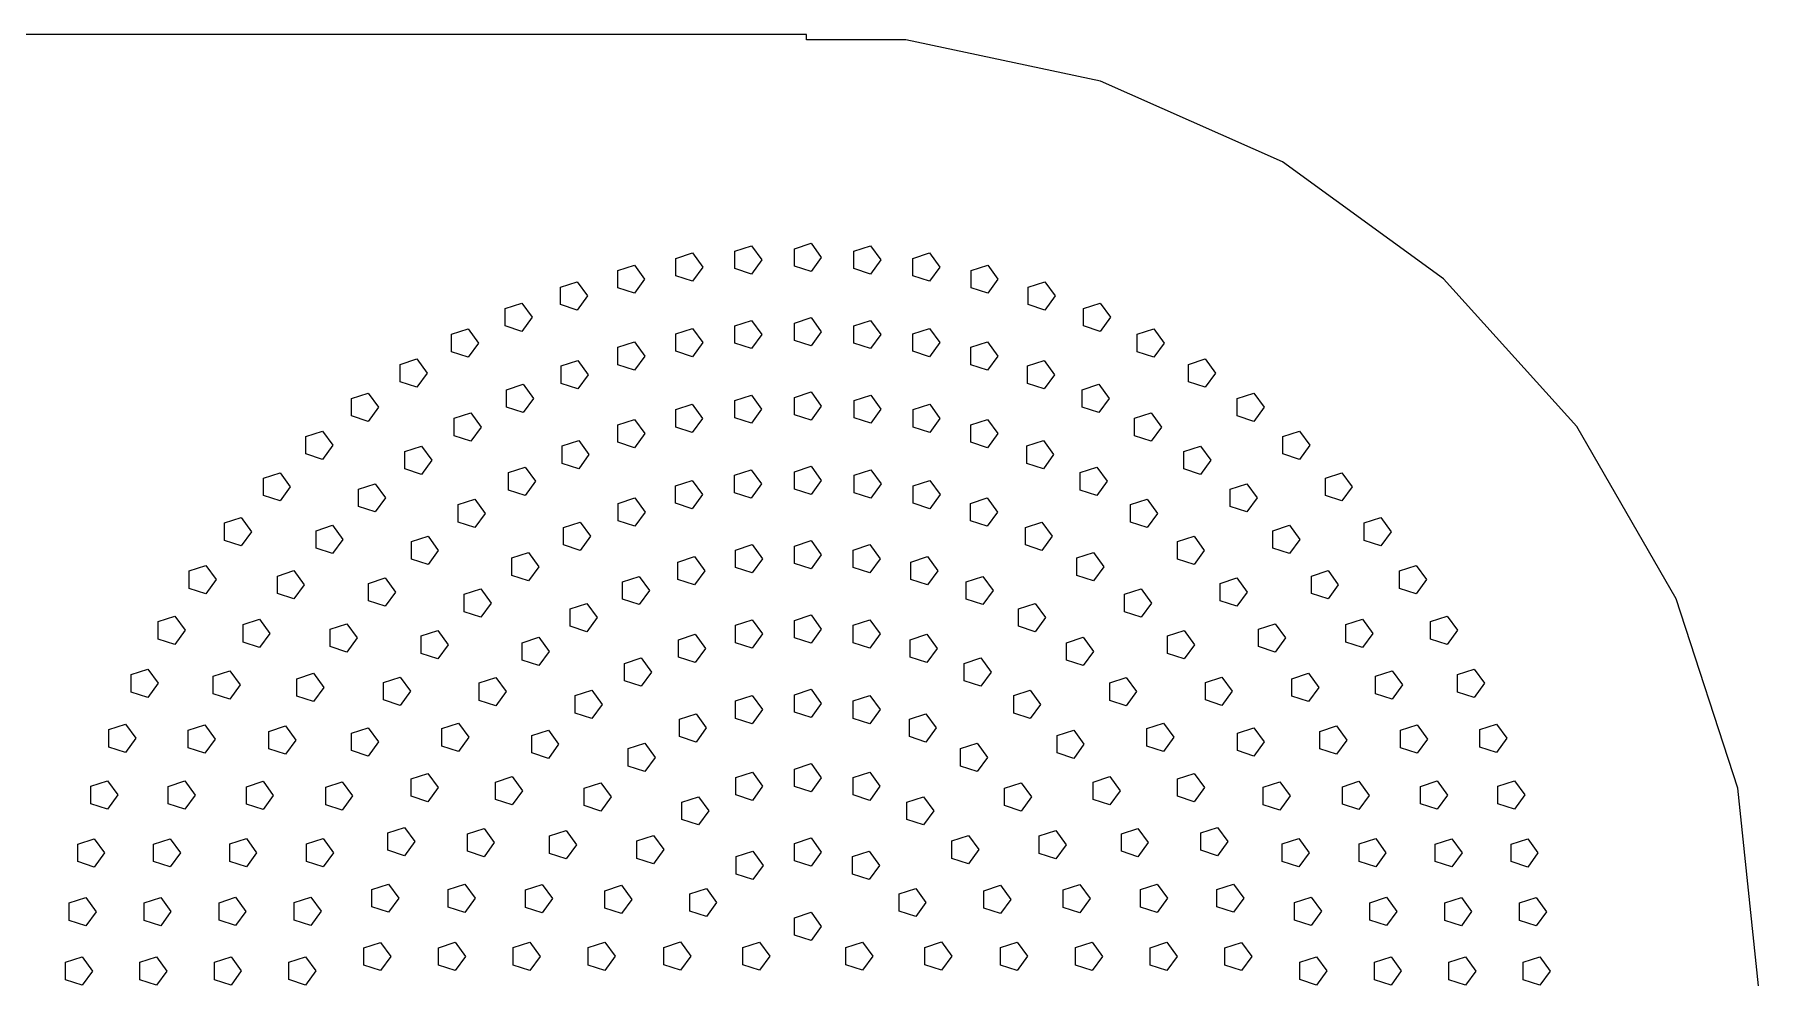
# Model space of a CAD drawing. Header units: metres. Extents: x -86 to 563, y 0 to 788.
# Drawn here: x 215.1 to 331, y 324 to 388 of the extents above; entities that cross this region are included whole.
import ezdxf

# ---------------------------------------------------------------- set-up
doc = ezdxf.new("R2010")
doc.units = ezdxf.units.M

msp = doc.modelspace()

# ---------------------------------------------------------------- linework, layer by layer
for p, q in [((267, 388), (64, 388)), ((267, 387.649), (267, 388)), ((273.69, 387.649), (267, 387.649)), ((286.777, 384.868), (273.69, 387.649)), ((299, 379.426), (286.777, 384.868)), ((309.824, 371.561), (299, 379.426)), ((258.23, 372.937), (259.348, 373.3)), ((259.348, 373.3), (260.039, 372.349)), ((262.197, 373.425), (263.315, 373.788)), ((262.197, 372.249), (262.197, 373.425)), ((263.315, 373.788), (264.006, 372.837)), ((266.191, 373.588), (267.309, 373.951)), ((266.191, 372.412), (266.191, 373.588)), ((267.309, 373.951), (268, 373)), ((270.185, 373.425), (271.303, 373.788)), ((270.185, 372.249), (270.185, 373.425)), ((271.303, 373.788), (271.994, 372.837)), ((274.152, 372.937), (275.27, 373.3)), ((275.27, 373.3), (275.961, 372.349)), ((254.315, 372.127), (255.433, 372.49)), ((254.315, 370.951), (254.315, 372.127)), ((255.433, 372.49), (256.124, 371.539)), ((258.23, 371.761), (258.23, 372.937)), ((260.039, 372.349), (259.348, 371.398)), ((263.315, 371.886), (262.197, 372.249)), ((264.006, 372.837), (263.315, 371.886)), ((267.309, 372.049), (266.191, 372.412)), ((268, 373), (267.309, 372.049)), ((271.303, 371.886), (270.185, 372.249)), ((271.994, 372.837), (271.303, 371.886)), ((274.152, 371.761), (274.152, 372.937)), ((275.961, 372.349), (275.27, 371.398)), ((278.067, 372.127), (279.185, 372.49)), ((278.067, 370.951), (278.067, 372.127)), ((279.185, 372.49), (279.876, 371.539)), ((250.48, 371.001), (251.598, 371.364)), ((250.48, 369.825), (250.48, 371.001)), ((251.598, 371.364), (252.289, 370.413)), ((255.433, 370.588), (254.315, 370.951)), ((256.124, 371.539), (255.433, 370.588)), ((259.348, 371.398), (258.23, 371.761)), ((275.27, 371.398), (274.152, 371.761)), ((279.185, 370.588), (278.067, 370.951)), ((279.876, 371.539), (279.185, 370.588)), ((281.902, 371.001), (283.02, 371.364)), ((281.902, 369.825), (281.902, 371.001)), ((283.02, 371.364), (283.711, 370.413)), ((318.777, 361.618), (309.824, 371.561)), ((246.749, 369.566), (247.867, 369.929)), ((247.867, 369.929), (248.558, 368.978)), ((251.598, 369.462), (250.48, 369.825)), ((252.289, 370.413), (251.598, 369.462)), ((283.02, 369.462), (281.902, 369.825)), ((283.711, 370.413), (283.02, 369.462)), ((285.633, 369.566), (286.751, 369.929)), ((286.751, 369.929), (287.442, 368.978)), ((246.749, 368.39), (246.749, 369.566)), ((248.558, 368.978), (247.867, 368.027)), ((262.19, 368.405), (263.308, 368.769)), ((263.308, 368.769), (263.999, 367.818)), ((266.191, 368.588), (267.309, 368.951)), ((266.191, 367.412), (266.191, 368.588)), ((267.309, 368.951), (268, 368)), ((270.192, 368.405), (271.31, 368.769)), ((271.31, 368.769), (272.001, 367.818)), ((285.633, 368.39), (285.633, 369.566)), ((287.442, 368.978), (286.751, 368.027)), ((243.148, 367.831), (244.266, 368.195)), ((243.148, 366.656), (243.148, 367.831)), ((244.266, 368.195), (244.957, 367.244)), ((247.867, 368.027), (246.749, 368.39)), ((258.222, 367.86), (259.34, 368.223)), ((258.222, 366.685), (258.222, 367.86)), ((259.34, 368.223), (260.031, 367.272)), ((262.19, 367.23), (262.19, 368.405)), ((263.999, 367.818), (263.308, 366.867)), ((267.309, 367.049), (266.191, 367.412)), ((268, 368), (267.309, 367.049)), ((270.192, 367.23), (270.192, 368.405)), ((272.001, 367.818), (271.31, 366.867)), ((274.16, 367.86), (275.278, 368.223)), ((274.16, 366.685), (274.16, 367.86)), ((275.278, 368.223), (275.969, 367.272)), ((286.751, 368.027), (285.633, 368.39)), ((289.234, 367.831), (290.352, 368.195)), ((289.234, 366.656), (289.234, 367.831)), ((290.352, 368.195), (291.043, 367.244)), ((244.266, 366.292), (243.148, 366.656)), ((244.957, 367.244), (244.266, 366.292)), ((254.32, 366.956), (255.438, 367.319)), ((254.32, 365.781), (254.32, 366.956)), ((255.438, 367.319), (256.129, 366.368)), ((256.129, 366.368), (255.438, 365.417)), ((259.34, 366.321), (258.222, 366.685)), ((260.031, 367.272), (259.34, 366.321)), ((263.308, 366.867), (262.19, 367.23)), ((271.31, 366.867), (270.192, 367.23)), ((275.278, 366.321), (274.16, 366.685)), ((275.969, 367.272), (275.278, 366.321)), ((278.062, 366.956), (279.18, 367.319)), ((278.062, 365.781), (278.062, 366.956)), ((279.18, 367.319), (279.871, 366.368)), ((279.871, 366.368), (279.18, 365.417)), ((290.352, 366.292), (289.234, 366.656)), ((291.043, 367.244), (290.352, 366.292)), ((239.7, 365.809), (240.818, 366.172)), ((239.7, 364.634), (239.7, 365.809)), ((240.818, 366.172), (241.509, 365.221)), ((241.509, 365.221), (240.818, 364.27)), ((250.516, 365.701), (251.634, 366.064)), ((250.516, 364.526), (250.516, 365.701)), ((251.634, 366.064), (252.325, 365.113)), ((252.325, 365.113), (251.634, 364.162)), ((255.438, 365.417), (254.32, 365.781)), ((279.18, 365.417), (278.062, 365.781)), ((281.866, 365.701), (282.984, 366.064)), ((281.866, 364.526), (281.866, 365.701)), ((282.984, 366.064), (283.675, 365.113)), ((283.675, 365.113), (282.984, 364.162)), ((292.682, 365.809), (293.8, 366.172)), ((292.682, 364.634), (292.682, 365.809)), ((293.8, 366.172), (294.491, 365.221)), ((294.491, 365.221), (293.8, 364.27)), ((240.818, 364.27), (239.7, 364.634)), ((246.843, 364.105), (247.961, 364.469)), ((246.843, 362.93), (246.843, 364.105)), ((247.961, 364.469), (248.652, 363.518)), ((251.634, 364.162), (250.516, 364.526)), ((266.191, 363.588), (267.309, 363.951)), ((267.309, 363.951), (268, 363)), ((282.984, 364.162), (281.866, 364.526)), ((285.539, 364.105), (286.657, 364.469)), ((285.539, 362.93), (285.539, 364.105)), ((286.657, 364.469), (287.348, 363.518)), ((293.8, 364.27), (292.682, 364.634)), ((236.428, 363.513), (237.546, 363.876)), ((236.428, 362.337), (236.428, 363.513)), ((237.546, 363.876), (238.237, 362.925)), ((238.237, 362.925), (237.546, 361.974)), ((247.961, 362.567), (246.843, 362.93)), ((248.652, 363.518), (247.961, 362.567)), ((258.213, 362.763), (259.331, 363.126)), ((258.213, 361.588), (258.213, 362.763)), ((259.331, 363.126), (260.022, 362.175)), ((262.181, 363.381), (263.299, 363.744)), ((262.181, 362.206), (262.181, 363.381)), ((263.299, 363.744), (263.99, 362.793)), ((263.99, 362.793), (263.299, 361.842)), ((266.191, 362.412), (266.191, 363.588)), ((268, 363), (267.309, 362.049)), ((270.201, 363.381), (271.319, 363.744)), ((270.201, 362.206), (270.201, 363.381)), ((271.319, 363.744), (272.01, 362.793)), ((272.01, 362.793), (271.319, 361.842)), ((274.169, 362.763), (275.287, 363.126)), ((274.169, 361.588), (274.169, 362.763)), ((275.287, 363.126), (275.978, 362.175)), ((286.657, 362.567), (285.539, 362.93)), ((287.348, 363.518), (286.657, 362.567)), ((295.954, 363.513), (297.072, 363.876)), ((295.954, 362.337), (295.954, 363.513)), ((297.072, 363.876), (297.763, 362.925)), ((297.763, 362.925), (297.072, 361.974)), ((237.546, 361.974), (236.428, 362.337)), ((243.329, 362.182), (244.447, 362.546)), ((243.329, 361.007), (243.329, 362.182)), ((244.447, 362.546), (245.138, 361.594)), ((245.138, 361.594), (244.447, 360.643)), ((254.331, 361.741), (255.449, 362.104)), ((254.331, 360.565), (254.331, 361.741)), ((255.449, 362.104), (256.14, 361.153)), ((259.331, 361.224), (258.213, 361.588)), ((260.022, 362.175), (259.331, 361.224)), ((263.299, 361.842), (262.181, 362.206)), ((267.309, 362.049), (266.191, 362.412)), ((271.319, 361.842), (270.201, 362.206)), ((275.287, 361.224), (274.169, 361.588)), ((275.978, 362.175), (275.287, 361.224)), ((278.051, 361.741), (279.169, 362.104)), ((278.051, 360.565), (278.051, 361.741)), ((279.169, 362.104), (279.86, 361.153)), ((289.053, 362.182), (290.171, 362.546)), ((289.053, 361.007), (289.053, 362.182)), ((290.171, 362.546), (290.862, 361.594)), ((290.862, 361.594), (290.171, 360.643)), ((297.072, 361.974), (295.954, 362.337)), ((325.467, 350.031), (318.777, 361.618)), ((233.354, 360.957), (234.472, 361.321)), ((233.354, 359.782), (233.354, 360.957)), ((234.472, 361.321), (235.163, 360.369)), ((244.447, 360.643), (243.329, 361.007)), ((250.573, 360.324), (251.691, 360.687)), ((251.691, 360.687), (252.382, 359.736)), ((255.449, 360.202), (254.331, 360.565)), ((256.14, 361.153), (255.449, 360.202)), ((279.169, 360.202), (278.051, 360.565)), ((279.86, 361.153), (279.169, 360.202)), ((281.809, 360.324), (282.927, 360.687)), ((282.927, 360.687), (283.618, 359.736)), ((290.171, 360.643), (289.053, 361.007)), ((299.028, 360.957), (300.146, 361.321)), ((299.028, 359.782), (299.028, 360.957)), ((300.146, 361.321), (300.837, 360.369)), ((234.472, 359.418), (233.354, 359.782)), ((235.163, 360.369), (234.472, 359.418)), ((240.005, 359.948), (241.123, 360.311)), ((240.005, 358.772), (240.005, 359.948)), ((241.123, 360.311), (241.814, 359.36)), ((241.814, 359.36), (241.123, 358.409)), ((250.573, 359.149), (250.573, 360.324)), ((252.382, 359.736), (251.691, 358.785)), ((281.809, 359.149), (281.809, 360.324)), ((283.618, 359.736), (282.927, 358.785)), ((292.377, 359.948), (293.495, 360.311)), ((292.377, 358.772), (292.377, 359.948)), ((293.495, 360.311), (294.186, 359.36)), ((294.186, 359.36), (293.495, 358.409)), ((300.146, 359.418), (299.028, 359.782)), ((300.837, 360.369), (300.146, 359.418)), ((230.499, 358.16), (231.617, 358.523)), ((230.499, 356.984), (230.499, 358.16)), ((231.617, 358.523), (232.308, 357.572)), ((241.123, 358.409), (240.005, 358.772)), ((246.982, 358.529), (248.1, 358.892)), ((246.982, 357.353), (246.982, 358.529)), ((248.1, 358.892), (248.791, 357.941)), ((251.691, 358.785), (250.573, 359.149)), ((262.17, 358.349), (263.288, 358.712)), ((262.17, 357.174), (262.17, 358.349)), ((263.288, 358.712), (263.979, 357.761)), ((266.191, 358.588), (267.309, 358.951)), ((266.191, 357.412), (266.191, 358.588)), ((267.309, 358.951), (268, 358)), ((270.212, 358.349), (271.33, 358.712)), ((270.212, 357.174), (270.212, 358.349)), ((271.33, 358.712), (272.021, 357.761)), ((282.927, 358.785), (281.809, 359.149)), ((285.4, 358.529), (286.518, 358.892)), ((285.4, 357.353), (285.4, 358.529)), ((286.518, 358.892), (287.209, 357.941)), ((293.495, 358.409), (292.377, 358.772)), ((301.883, 358.16), (303.001, 358.523)), ((301.883, 356.984), (301.883, 358.16)), ((303.001, 358.523), (303.692, 357.572)), ((231.617, 356.621), (230.499, 356.984)), ((232.308, 357.572), (231.617, 356.621)), ((236.898, 357.42), (238.016, 357.783)), ((236.898, 356.244), (236.898, 357.42)), ((238.016, 357.783), (238.707, 356.832)), ((248.1, 356.99), (246.982, 357.353)), ((248.791, 357.941), (248.1, 356.99)), ((258.205, 357.637), (259.323, 358)), ((258.205, 356.461), (258.205, 357.637)), ((259.323, 358), (260.014, 357.049)), ((260.014, 357.049), (259.323, 356.098)), ((263.288, 356.81), (262.17, 357.174)), ((263.979, 357.761), (263.288, 356.81)), ((267.309, 357.049), (266.191, 357.412)), ((268, 358), (267.309, 357.049)), ((271.33, 356.81), (270.212, 357.174)), ((272.021, 357.761), (271.33, 356.81)), ((274.177, 357.637), (275.295, 358)), ((274.177, 356.461), (274.177, 357.637)), ((275.295, 358), (275.986, 357.049)), ((275.986, 357.049), (275.295, 356.098)), ((286.518, 356.99), (285.4, 357.353)), ((287.209, 357.941), (286.518, 356.99)), ((295.484, 357.42), (296.602, 357.783)), ((295.484, 356.244), (295.484, 357.42)), ((296.602, 357.783), (297.293, 356.832)), ((303.001, 356.621), (301.883, 356.984)), ((303.692, 357.572), (303.001, 356.621)), ((238.016, 355.881), (236.898, 356.244)), ((238.707, 356.832), (238.016, 355.881)), ((243.594, 356.374), (244.712, 356.737)), ((243.594, 355.198), (243.594, 356.374)), ((244.712, 356.737), (245.403, 355.786)), ((245.403, 355.786), (244.712, 354.835)), ((254.352, 356.46), (255.47, 356.823)), ((254.352, 355.284), (254.352, 356.46)), ((255.47, 356.823), (256.161, 355.872)), ((256.161, 355.872), (255.47, 354.921)), ((259.323, 356.098), (258.205, 356.461)), ((275.295, 356.098), (274.177, 356.461)), ((278.03, 356.46), (279.148, 356.823)), ((278.03, 355.284), (278.03, 356.46)), ((279.148, 356.823), (279.839, 355.872)), ((279.839, 355.872), (279.148, 354.921)), ((288.788, 356.374), (289.906, 356.737)), ((288.788, 355.198), (288.788, 356.374)), ((289.906, 356.737), (290.597, 355.786)), ((290.597, 355.786), (289.906, 354.835)), ((296.602, 355.881), (295.484, 356.244)), ((297.293, 356.832), (296.602, 355.881)), ((227.881, 355.139), (228.999, 355.502)), ((227.881, 353.963), (227.881, 355.139)), ((228.999, 355.502), (229.69, 354.551)), ((234.034, 354.62), (235.152, 354.983)), ((235.152, 354.983), (235.843, 354.032)), ((244.712, 354.835), (243.594, 355.198)), ((250.666, 354.836), (251.784, 355.199)), ((250.666, 353.661), (250.666, 354.836)), ((251.784, 355.199), (252.475, 354.248)), ((255.47, 354.921), (254.352, 355.284)), ((279.148, 354.921), (278.03, 355.284)), ((281.716, 354.836), (282.834, 355.199)), ((281.716, 353.661), (281.716, 354.836)), ((282.834, 355.199), (283.525, 354.248)), ((289.906, 354.835), (288.788, 355.198)), ((298.348, 354.62), (299.466, 354.983)), ((299.466, 354.983), (300.157, 354.032)), ((304.501, 355.139), (305.619, 355.502)), ((304.501, 353.963), (304.501, 355.139)), ((305.619, 355.502), (306.31, 354.551)), ((228.999, 353.6), (227.881, 353.963)), ((229.69, 354.551), (228.999, 353.6)), ((234.034, 353.445), (234.034, 354.62)), ((235.843, 354.032), (235.152, 353.081)), ((240.445, 353.882), (241.563, 354.245)), ((240.445, 352.706), (240.445, 353.882)), ((241.563, 354.245), (242.254, 353.294)), ((251.784, 353.297), (250.666, 353.661)), ((252.475, 354.248), (251.784, 353.297)), ((262.242, 353.318), (263.36, 353.681)), ((263.36, 353.681), (264.051, 352.73)), ((266.191, 353.588), (267.309, 353.951)), ((266.191, 352.412), (266.191, 353.588)), ((267.309, 353.951), (268, 353)), ((270.14, 353.318), (271.258, 353.681)), ((271.258, 353.681), (271.949, 352.73)), ((282.834, 353.297), (281.716, 353.661)), ((283.525, 354.248), (282.834, 353.297)), ((291.937, 353.882), (293.055, 354.245)), ((291.937, 352.706), (291.937, 353.882)), ((293.055, 354.245), (293.746, 353.294)), ((298.348, 353.445), (298.348, 354.62)), ((300.157, 354.032), (299.466, 353.081)), ((305.619, 353.6), (304.501, 353.963)), ((306.31, 354.551), (305.619, 353.6)), ((235.152, 353.081), (234.034, 353.445)), ((241.563, 352.343), (240.445, 352.706)), ((242.254, 353.294), (241.563, 352.343)), ((247.197, 352.788), (248.315, 353.151)), ((247.197, 351.612), (247.197, 352.788)), ((248.315, 353.151), (249.006, 352.2)), ((258.367, 352.512), (259.485, 352.876)), ((258.367, 351.337), (258.367, 352.512)), ((259.485, 352.876), (260.176, 351.925)), ((262.242, 352.142), (262.242, 353.318)), ((264.051, 352.73), (263.36, 351.779)), ((267.309, 352.049), (266.191, 352.412)), ((268, 353), (267.309, 352.049)), ((270.14, 352.142), (270.14, 353.318)), ((271.949, 352.73), (271.258, 351.779)), ((274.015, 352.512), (275.133, 352.876)), ((274.015, 351.337), (274.015, 352.512)), ((275.133, 352.876), (275.824, 351.925)), ((285.185, 352.788), (286.303, 353.151)), ((285.185, 351.612), (285.185, 352.788)), ((286.303, 353.151), (286.994, 352.2)), ((293.055, 352.343), (291.937, 352.706)), ((293.746, 353.294), (293.055, 352.343)), ((299.466, 353.081), (298.348, 353.445)), ((225.519, 351.915), (226.637, 352.278)), ((225.519, 350.739), (225.519, 351.915)), ((226.637, 352.278), (227.328, 351.327)), ((227.328, 351.327), (226.637, 350.376)), ((231.436, 351.572), (232.554, 351.935)), ((231.436, 350.396), (231.436, 351.572)), ((232.554, 351.935), (233.245, 350.984)), ((237.569, 351.079), (238.688, 351.443)), ((238.688, 351.443), (239.378, 350.492)), ((248.315, 351.249), (247.197, 351.612)), ((249.006, 352.2), (248.315, 351.249)), ((254.637, 351.187), (255.755, 351.55)), ((254.637, 350.011), (254.637, 351.187)), ((255.755, 351.55), (256.446, 350.599)), ((259.485, 350.974), (258.367, 351.337)), ((260.176, 351.925), (259.485, 350.974)), ((263.36, 351.779), (262.242, 352.142)), ((271.258, 351.779), (270.14, 352.142)), ((275.133, 350.974), (274.015, 351.337)), ((275.824, 351.925), (275.133, 350.974)), ((277.745, 351.187), (278.863, 351.55)), ((277.745, 350.011), (277.745, 351.187)), ((278.863, 351.55), (279.554, 350.599)), ((286.303, 351.249), (285.185, 351.612)), ((286.994, 352.2), (286.303, 351.249)), ((294.812, 351.079), (295.931, 351.443)), ((295.931, 351.443), (296.622, 350.492)), ((300.946, 351.572), (302.064, 351.935)), ((300.946, 350.396), (300.946, 351.572)), ((302.064, 351.935), (302.755, 350.984)), ((306.863, 351.915), (307.981, 352.278)), ((306.863, 350.739), (306.863, 351.915)), ((307.981, 352.278), (308.672, 351.327)), ((308.672, 351.327), (307.981, 350.376)), ((226.637, 350.376), (225.519, 350.739)), ((232.554, 350.033), (231.436, 350.396)), ((233.245, 350.984), (232.554, 350.033)), ((237.569, 349.904), (237.569, 351.079)), ((239.378, 350.492), (238.688, 349.541)), ((243.995, 350.343), (245.113, 350.706)), ((243.995, 349.168), (243.995, 350.343)), ((245.113, 350.706), (245.804, 349.755)), ((255.755, 349.648), (254.637, 350.011)), ((256.446, 350.599), (255.755, 349.648)), ((278.863, 349.648), (277.745, 350.011)), ((279.554, 350.599), (278.863, 349.648)), ((288.387, 350.343), (289.505, 350.706)), ((288.387, 349.168), (288.387, 350.343)), ((289.505, 350.706), (290.196, 349.755)), ((294.812, 349.904), (294.812, 351.079)), ((296.622, 350.492), (295.931, 349.541)), ((302.064, 350.033), (300.946, 350.396)), ((302.755, 350.984), (302.064, 350.033)), ((307.981, 350.376), (306.863, 350.739)), ((329.601, 337.306), (325.467, 350.031)), ((223.426, 348.508), (224.545, 348.872)), ((224.545, 348.872), (225.236, 347.921)), ((238.688, 349.541), (237.569, 349.904)), ((245.113, 348.804), (243.995, 349.168)), ((245.804, 349.755), (245.113, 348.804)), ((251.123, 349.366), (252.241, 349.729)), ((251.123, 348.19), (251.123, 349.366)), ((252.241, 349.729), (252.932, 348.778)), ((266.191, 348.588), (267.309, 348.951)), ((267.309, 348.951), (268, 348)), ((281.259, 349.366), (282.377, 349.729)), ((281.259, 348.19), (281.259, 349.366)), ((282.377, 349.729), (283.068, 348.778)), ((289.505, 348.804), (288.387, 349.168)), ((290.196, 349.755), (289.505, 348.804)), ((295.931, 349.541), (294.812, 349.904)), ((308.955, 348.508), (310.074, 348.872)), ((310.074, 348.872), (310.764, 347.921)), ((223.426, 347.333), (223.426, 348.508)), ((225.236, 347.921), (224.545, 346.97)), ((229.127, 348.299), (230.245, 348.663)), ((229.127, 347.124), (229.127, 348.299)), ((230.245, 348.663), (230.936, 347.712)), ((230.936, 347.712), (230.245, 346.76)), ((234.997, 347.996), (236.115, 348.359)), ((234.997, 346.821), (234.997, 347.996)), ((236.115, 348.359), (236.806, 347.408)), ((241.105, 347.537), (242.223, 347.9)), ((242.223, 347.9), (242.914, 346.949)), ((252.241, 347.827), (251.123, 348.19)), ((252.932, 348.778), (252.241, 347.827)), ((262.241, 348.26), (263.359, 348.624)), ((262.241, 347.085), (262.241, 348.26)), ((263.359, 348.624), (264.05, 347.673)), ((264.05, 347.673), (263.359, 346.722)), ((266.191, 347.412), (266.191, 348.588)), ((268, 348), (267.309, 347.049)), ((270.141, 348.26), (271.259, 348.624)), ((270.141, 347.085), (270.141, 348.26)), ((271.259, 348.624), (271.95, 347.673)), ((271.95, 347.673), (271.259, 346.722)), ((282.377, 347.827), (281.259, 348.19)), ((283.068, 348.778), (282.377, 347.827)), ((291.277, 347.537), (292.395, 347.9)), ((292.395, 347.9), (293.086, 346.949)), ((297.385, 347.996), (298.503, 348.359)), ((297.385, 346.821), (297.385, 347.996)), ((298.503, 348.359), (299.194, 347.408)), ((303.255, 348.299), (304.373, 348.663)), ((303.255, 347.124), (303.255, 348.299)), ((304.373, 348.663), (305.064, 347.712)), ((305.064, 347.712), (304.373, 346.76)), ((308.955, 347.333), (308.955, 348.508)), ((310.764, 347.921), (310.074, 346.97)), ((224.545, 346.97), (223.426, 347.333)), ((230.245, 346.76), (229.127, 347.124)), ((236.115, 346.457), (234.997, 346.821)), ((236.806, 347.408), (236.115, 346.457)), ((241.105, 346.362), (241.105, 347.537)), ((242.914, 346.949), (242.223, 345.998)), ((247.889, 347.083), (249.007, 347.447)), ((247.889, 345.908), (247.889, 347.083)), ((249.007, 347.447), (249.698, 346.496)), ((258.398, 347.287), (259.516, 347.651)), ((258.398, 346.112), (258.398, 347.287)), ((259.516, 347.651), (260.207, 346.7)), ((260.207, 346.7), (259.516, 345.749)), ((263.359, 346.722), (262.241, 347.085)), ((267.309, 347.049), (266.191, 347.412)), ((271.259, 346.722), (270.141, 347.085)), ((273.984, 347.287), (275.102, 347.651)), ((273.984, 346.112), (273.984, 347.287)), ((275.102, 347.651), (275.793, 346.7)), ((275.793, 346.7), (275.102, 345.749)), ((284.493, 347.083), (285.611, 347.447)), ((284.493, 345.908), (284.493, 347.083)), ((285.611, 347.447), (286.302, 346.496)), ((291.277, 346.362), (291.277, 347.537)), ((293.086, 346.949), (292.395, 345.998)), ((298.503, 346.457), (297.385, 346.821)), ((299.194, 347.408), (298.503, 346.457)), ((304.373, 346.76), (303.255, 347.124)), ((310.074, 346.97), (308.955, 347.333)), ((242.223, 345.998), (241.105, 346.362)), ((249.007, 345.545), (247.889, 345.908)), ((249.698, 346.496), (249.007, 345.545)), ((254.768, 345.695), (255.886, 346.058)), ((254.768, 344.52), (254.768, 345.695)), ((255.886, 346.058), (256.577, 345.107)), ((259.516, 345.749), (258.398, 346.112)), ((275.102, 345.749), (273.984, 346.112)), ((277.614, 345.695), (278.732, 346.058)), ((277.614, 344.52), (277.614, 345.695)), ((278.732, 346.058), (279.423, 345.107)), ((285.611, 345.545), (284.493, 345.908)), ((286.302, 346.496), (285.611, 345.545)), ((292.395, 345.998), (291.277, 346.362)), ((221.619, 344.943), (222.737, 345.306)), ((221.619, 343.768), (221.619, 344.943)), ((222.737, 345.306), (223.428, 344.355)), ((223.428, 344.355), (222.737, 343.404)), ((227.124, 344.831), (228.242, 345.194)), ((227.124, 343.655), (227.124, 344.831)), ((228.242, 345.194), (228.933, 344.243)), ((228.933, 344.243), (228.242, 343.292)), ((232.756, 344.665), (233.874, 345.028)), ((232.756, 343.489), (232.756, 344.665)), ((233.874, 345.028), (234.565, 344.077)), ((238.566, 344.409), (239.684, 344.772)), ((238.566, 343.234), (238.566, 344.409)), ((239.684, 344.772), (240.375, 343.821)), ((244.997, 344.382), (246.115, 344.745)), ((244.997, 343.206), (244.997, 344.382)), ((246.115, 344.745), (246.806, 343.794)), ((255.886, 344.156), (254.768, 344.52)), ((256.577, 345.107), (255.886, 344.156)), ((278.732, 344.156), (277.614, 344.52)), ((279.423, 345.107), (278.732, 344.156)), ((287.385, 344.382), (288.503, 344.745)), ((287.385, 343.206), (287.385, 344.382)), ((288.503, 344.745), (289.194, 343.794)), ((293.816, 344.409), (294.934, 344.772)), ((293.816, 343.234), (293.816, 344.409)), ((294.934, 344.772), (295.625, 343.821)), ((299.626, 344.665), (300.744, 345.028)), ((299.626, 343.489), (299.626, 344.665)), ((300.744, 345.028), (301.435, 344.077)), ((305.258, 344.831), (306.376, 345.194)), ((305.258, 343.655), (305.258, 344.831)), ((306.376, 345.194), (307.067, 344.243)), ((307.067, 344.243), (306.376, 343.292)), ((310.763, 344.943), (311.881, 345.306)), ((310.763, 343.768), (310.763, 344.943)), ((311.881, 345.306), (312.572, 344.355)), ((312.572, 344.355), (311.881, 343.404)), ((222.737, 343.404), (221.619, 343.768)), ((228.242, 343.292), (227.124, 343.655)), ((233.874, 343.126), (232.756, 343.489)), ((234.565, 344.077), (233.874, 343.126)), ((239.684, 342.87), (238.566, 343.234)), ((240.375, 343.821), (239.684, 342.87)), ((246.115, 342.843), (244.997, 343.206)), ((246.806, 343.794), (246.115, 342.843)), ((251.45, 343.527), (252.568, 343.89)), ((251.45, 342.352), (251.45, 343.527)), ((252.568, 343.89), (253.259, 342.939)), ((262.241, 343.173), (263.359, 343.536)), ((262.241, 341.997), (262.241, 343.173)), ((263.359, 343.536), (264.05, 342.585)), ((266.191, 343.588), (267.309, 343.951)), ((266.191, 342.412), (266.191, 343.588)), ((267.309, 343.951), (268, 343)), ((270.141, 343.173), (271.259, 343.536)), ((270.141, 341.997), (270.141, 343.173)), ((271.259, 343.536), (271.95, 342.585)), ((280.932, 343.527), (282.05, 343.89)), ((280.932, 342.352), (280.932, 343.527)), ((282.05, 343.89), (282.741, 342.939)), ((288.503, 342.843), (287.385, 343.206)), ((289.194, 343.794), (288.503, 342.843)), ((294.934, 342.87), (293.816, 343.234)), ((295.625, 343.821), (294.934, 342.87)), ((300.744, 343.126), (299.626, 343.489)), ((301.435, 344.077), (300.744, 343.126)), ((306.376, 343.292), (305.258, 343.655)), ((311.881, 343.404), (310.763, 343.768)), ((252.568, 341.988), (251.45, 342.352)), ((253.259, 342.939), (252.568, 341.988)), ((258.463, 341.945), (259.581, 342.308)), ((258.463, 340.77), (258.463, 341.945)), ((259.581, 342.308), (260.272, 341.357)), ((263.359, 341.634), (262.241, 341.997)), ((264.05, 342.585), (263.359, 341.634)), ((267.309, 342.049), (266.191, 342.412)), ((268, 343), (267.309, 342.049)), ((271.259, 341.634), (270.141, 341.997)), ((271.95, 342.585), (271.259, 341.634)), ((273.919, 341.945), (275.037, 342.308)), ((273.919, 340.77), (273.919, 341.945)), ((275.037, 342.308), (275.728, 341.357)), ((282.05, 341.988), (280.932, 342.352)), ((282.741, 342.939), (282.05, 341.988)), ((220.108, 341.242), (221.226, 341.606)), ((220.108, 340.067), (220.108, 341.242)), ((221.226, 341.606), (221.917, 340.655)), ((225.445, 341.194), (226.563, 341.557)), ((225.445, 340.019), (225.445, 341.194)), ((226.563, 341.557), (227.254, 340.606)), ((230.869, 341.12), (231.987, 341.484)), ((230.869, 339.945), (230.869, 341.12)), ((231.987, 341.484), (232.678, 340.533)), ((236.416, 341.003), (237.534, 341.366)), ((236.416, 339.827), (236.416, 341.003)), ((237.534, 341.366), (238.225, 340.415)), ((242.499, 341.312), (243.617, 341.675)), ((242.499, 340.136), (242.499, 341.312)), ((243.617, 341.675), (244.308, 340.724)), ((244.308, 340.724), (243.617, 339.773)), ((248.534, 340.843), (249.652, 341.206)), ((248.534, 339.667), (248.534, 340.843)), ((249.652, 341.206), (250.343, 340.255)), ((259.581, 340.406), (258.463, 340.77)), ((260.272, 341.357), (259.581, 340.406)), ((275.037, 340.406), (273.919, 340.77)), ((275.728, 341.357), (275.037, 340.406)), ((283.848, 340.843), (284.966, 341.206)), ((283.848, 339.667), (283.848, 340.843)), ((284.966, 341.206), (285.657, 340.255)), ((289.883, 341.312), (291.001, 341.675)), ((289.883, 340.136), (289.883, 341.312)), ((291.001, 341.675), (291.692, 340.724)), ((291.692, 340.724), (291.001, 339.773)), ((295.966, 341.003), (297.084, 341.366)), ((295.966, 339.827), (295.966, 341.003)), ((297.084, 341.366), (297.775, 340.415)), ((301.513, 341.12), (302.631, 341.484)), ((301.513, 339.945), (301.513, 341.12)), ((302.631, 341.484), (303.322, 340.533)), ((306.937, 341.194), (308.055, 341.557)), ((306.937, 340.019), (306.937, 341.194)), ((308.055, 341.557), (308.746, 340.606)), ((312.274, 341.242), (313.392, 341.606)), ((312.274, 340.067), (312.274, 341.242)), ((313.392, 341.606), (314.083, 340.655)), ((221.226, 339.704), (220.108, 340.067)), ((221.917, 340.655), (221.226, 339.704)), ((226.563, 339.655), (225.445, 340.019)), ((227.254, 340.606), (226.563, 339.655)), ((231.987, 339.582), (230.869, 339.945)), ((232.678, 340.533), (231.987, 339.582)), ((237.534, 339.464), (236.416, 339.827)), ((238.225, 340.415), (237.534, 339.464)), ((243.617, 339.773), (242.499, 340.136)), ((249.652, 339.304), (248.534, 339.667)), ((250.343, 340.255), (249.652, 339.304)), ((255.023, 339.959), (256.141, 340.322)), ((255.023, 338.784), (255.023, 339.959)), ((256.141, 340.322), (256.832, 339.371)), ((277.359, 339.959), (278.477, 340.322)), ((277.359, 338.784), (277.359, 339.959)), ((278.477, 340.322), (279.168, 339.371)), ((284.966, 339.304), (283.848, 339.667)), ((285.657, 340.255), (284.966, 339.304)), ((291.001, 339.773), (289.883, 340.136)), ((297.084, 339.464), (295.966, 339.827)), ((297.775, 340.415), (297.084, 339.464)), ((302.631, 339.582), (301.513, 339.945)), ((303.322, 340.533), (302.631, 339.582)), ((308.055, 339.655), (306.937, 340.019)), ((308.746, 340.606), (308.055, 339.655)), ((313.392, 339.704), (312.274, 340.067)), ((314.083, 340.655), (313.392, 339.704)), ((256.141, 338.42), (255.023, 338.784)), ((256.832, 339.371), (256.141, 338.42)), ((266.191, 338.588), (267.309, 338.951)), ((266.191, 337.412), (266.191, 338.588)), ((267.309, 338.951), (268, 338)), ((278.477, 338.42), (277.359, 338.784)), ((279.168, 339.371), (278.477, 338.42)), ((218.904, 337.431), (220.022, 337.794)), ((218.904, 336.255), (218.904, 337.431)), ((220.022, 337.794), (220.713, 336.843)), ((224.104, 337.42), (225.222, 337.783)), ((224.104, 336.245), (224.104, 337.42)), ((225.222, 337.783), (225.913, 336.832)), ((229.356, 337.401), (230.474, 337.764)), ((229.356, 336.225), (229.356, 337.401)), ((230.474, 337.764), (231.165, 336.813)), ((234.684, 337.366), (235.802, 337.729)), ((234.684, 336.19), (234.684, 337.366)), ((235.802, 337.729), (236.493, 336.778)), ((240.442, 337.93), (241.56, 338.293)), ((240.442, 336.754), (240.442, 337.93)), ((241.56, 338.293), (242.251, 337.342)), ((242.251, 337.342), (241.56, 336.391)), ((246.099, 337.715), (247.217, 338.078)), ((246.099, 336.539), (246.099, 337.715)), ((247.217, 338.078), (247.908, 337.127)), ((252.071, 337.301), (253.189, 337.665)), ((252.071, 336.126), (252.071, 337.301)), ((253.189, 337.665), (253.88, 336.713)), ((262.247, 338.021), (263.365, 338.384)), ((262.247, 336.845), (262.247, 338.021)), ((263.365, 338.384), (264.056, 337.433)), ((264.056, 337.433), (263.365, 336.482)), ((267.309, 337.049), (266.191, 337.412)), ((268, 338), (267.309, 337.049)), ((270.135, 338.021), (271.253, 338.384)), ((270.135, 336.845), (270.135, 338.021)), ((271.253, 338.384), (271.944, 337.433)), ((271.944, 337.433), (271.253, 336.482)), ((280.311, 337.301), (281.429, 337.665)), ((280.311, 336.126), (280.311, 337.301)), ((281.429, 337.665), (282.12, 336.713)), ((286.283, 337.715), (287.401, 338.078)), ((286.283, 336.539), (286.283, 337.715)), ((287.401, 338.078), (288.092, 337.127)), ((291.94, 337.93), (293.058, 338.293)), ((291.94, 336.754), (291.94, 337.93)), ((293.058, 338.293), (293.749, 337.342)), ((293.749, 337.342), (293.058, 336.391)), ((297.698, 337.366), (298.816, 337.729)), ((297.698, 336.19), (297.698, 337.366)), ((298.816, 337.729), (299.507, 336.778)), ((303.026, 337.401), (304.144, 337.764)), ((303.026, 336.225), (303.026, 337.401)), ((304.144, 337.764), (304.835, 336.813)), ((308.278, 337.42), (309.396, 337.783)), ((308.278, 336.245), (308.278, 337.42)), ((309.396, 337.783), (310.087, 336.832)), ((313.478, 337.431), (314.596, 337.794)), ((313.478, 336.255), (313.478, 337.431)), ((314.596, 337.794), (315.287, 336.843)), ((331, 324), (329.601, 337.306)), ((220.022, 335.892), (218.904, 336.255)), ((220.713, 336.843), (220.022, 335.892)), ((225.222, 335.881), (224.104, 336.245)), ((225.913, 336.832), (225.222, 335.881)), ((230.474, 335.862), (229.356, 336.225)), ((231.165, 336.813), (230.474, 335.862)), ((235.802, 335.827), (234.684, 336.19)), ((236.493, 336.778), (235.802, 335.827)), ((241.56, 336.391), (240.442, 336.754)), ((247.217, 336.176), (246.099, 336.539)), ((247.908, 337.127), (247.217, 336.176)), ((253.189, 335.762), (252.071, 336.126)), ((253.88, 336.713), (253.189, 335.762)), ((258.622, 336.365), (259.74, 336.729)), ((258.622, 335.19), (258.622, 336.365)), ((259.74, 336.729), (260.431, 335.778)), ((263.365, 336.482), (262.247, 336.845)), ((271.253, 336.482), (270.135, 336.845)), ((273.76, 336.365), (274.878, 336.729)), ((273.76, 335.19), (273.76, 336.365)), ((274.878, 336.729), (275.569, 335.778)), ((281.429, 335.762), (280.311, 336.126)), ((282.12, 336.713), (281.429, 335.762)), ((287.401, 336.176), (286.283, 336.539)), ((288.092, 337.127), (287.401, 336.176)), ((293.058, 336.391), (291.94, 336.754)), ((298.816, 335.827), (297.698, 336.19)), ((299.507, 336.778), (298.816, 335.827)), ((304.144, 335.862), (303.026, 336.225)), ((304.835, 336.813), (304.144, 335.862)), ((309.396, 335.881), (308.278, 336.245)), ((310.087, 336.832), (309.396, 335.881)), ((314.596, 335.892), (313.478, 336.255)), ((315.287, 336.843), (314.596, 335.892)), ((259.74, 334.826), (258.622, 335.19)), ((260.431, 335.778), (259.74, 334.826)), ((274.878, 334.826), (273.76, 335.19)), ((275.569, 335.778), (274.878, 334.826)), ((218.015, 333.534), (219.133, 333.897)), ((219.133, 333.897), (219.824, 332.946)), ((223.111, 333.54), (224.229, 333.903)), ((224.229, 333.903), (224.92, 332.952)), ((228.234, 333.546), (229.352, 333.909)), ((229.352, 333.909), (230.043, 332.958)), ((233.393, 333.55), (234.511, 333.913)), ((234.511, 333.913), (235.202, 332.962)), ((238.865, 334.299), (239.983, 334.663)), ((238.865, 333.124), (238.865, 334.299)), ((239.983, 334.663), (240.674, 333.712)), ((244.212, 334.228), (245.33, 334.592)), ((244.212, 333.053), (244.212, 334.228)), ((245.33, 334.592), (246.021, 333.641)), ((249.737, 334.088), (250.855, 334.451)), ((249.737, 332.912), (249.737, 334.088)), ((250.855, 334.451), (251.546, 333.5)), ((255.611, 333.756), (256.729, 334.119)), ((256.729, 334.119), (257.42, 333.168)), ((266.191, 333.588), (267.309, 333.951)), ((267.309, 333.951), (268, 333)), ((276.771, 333.756), (277.889, 334.119)), ((277.889, 334.119), (278.58, 333.168)), ((282.645, 334.088), (283.763, 334.451)), ((282.645, 332.912), (282.645, 334.088)), ((283.763, 334.451), (284.454, 333.5)), ((288.17, 334.228), (289.288, 334.592)), ((288.17, 333.053), (288.17, 334.228)), ((289.288, 334.592), (289.979, 333.641)), ((293.517, 334.299), (294.635, 334.663)), ((293.517, 333.124), (293.517, 334.299)), ((294.635, 334.663), (295.326, 333.712)), ((298.989, 333.55), (300.107, 333.913)), ((300.107, 333.913), (300.798, 332.962)), ((304.148, 333.546), (305.266, 333.909)), ((305.266, 333.909), (305.957, 332.958)), ((309.271, 333.54), (310.389, 333.903)), ((310.389, 333.903), (311.08, 332.952)), ((314.367, 333.534), (315.485, 333.897)), ((315.485, 333.897), (316.176, 332.946)), ((218.015, 332.358), (218.015, 333.534)), ((219.824, 332.946), (219.133, 331.995)), ((223.111, 332.364), (223.111, 333.54)), ((224.92, 332.952), (224.229, 332.001)), ((228.234, 332.37), (228.234, 333.546)), ((230.043, 332.958), (229.352, 332.007)), ((233.393, 332.374), (233.393, 333.55)), ((235.202, 332.962), (234.511, 332.011)), ((239.983, 332.76), (238.865, 333.124)), ((240.674, 333.712), (239.983, 332.76)), ((245.33, 332.69), (244.212, 333.053)), ((246.021, 333.641), (245.33, 332.69)), ((250.855, 332.549), (249.737, 332.912)), ((251.546, 333.5), (250.855, 332.549)), ((255.611, 332.58), (255.611, 333.756)), ((257.42, 333.168), (256.729, 332.217)), ((262.286, 332.697), (263.404, 333.06)), ((262.286, 331.521), (262.286, 332.697)), ((263.404, 333.06), (264.095, 332.109)), ((266.191, 332.412), (266.191, 333.588)), ((268, 333), (267.309, 332.049)), ((270.096, 332.697), (271.214, 333.06)), ((270.096, 331.521), (270.096, 332.697)), ((271.214, 333.06), (271.905, 332.109)), ((276.771, 332.58), (276.771, 333.756)), ((278.58, 333.168), (277.889, 332.217)), ((283.763, 332.549), (282.645, 332.912)), ((284.454, 333.5), (283.763, 332.549)), ((289.288, 332.69), (288.17, 333.053)), ((289.979, 333.641), (289.288, 332.69)), ((294.635, 332.76), (293.517, 333.124)), ((295.326, 333.712), (294.635, 332.76)), ((298.989, 332.374), (298.989, 333.55)), ((300.798, 332.962), (300.107, 332.011)), ((304.148, 332.37), (304.148, 333.546)), ((305.957, 332.958), (305.266, 332.007)), ((309.271, 332.364), (309.271, 333.54)), ((311.08, 332.952), (310.389, 332.001)), ((314.367, 332.358), (314.367, 333.534)), ((316.176, 332.946), (315.485, 331.995)), ((219.133, 331.995), (218.015, 332.358)), ((224.229, 332.001), (223.111, 332.364)), ((229.352, 332.007), (228.234, 332.37)), ((234.511, 332.011), (233.393, 332.374)), ((256.729, 332.217), (255.611, 332.58)), ((263.404, 331.158), (262.286, 331.521)), ((264.095, 332.109), (263.404, 331.158)), ((267.309, 332.049), (266.191, 332.412)), ((271.214, 331.158), (270.096, 331.521)), ((271.905, 332.109), (271.214, 331.158)), ((277.889, 332.217), (276.771, 332.58)), ((300.107, 332.011), (298.989, 332.374)), ((305.266, 332.007), (304.148, 332.37)), ((310.389, 332.001), (309.271, 332.364)), ((315.485, 331.995), (314.367, 332.358)), ((237.798, 330.488), (238.916, 330.851)), ((237.798, 329.312), (237.798, 330.488)), ((238.916, 330.851), (239.607, 329.9)), ((242.925, 330.479), (244.043, 330.843)), ((242.925, 329.304), (242.925, 330.479)), ((244.043, 330.843), (244.734, 329.892)), ((248.121, 330.459), (249.239, 330.822)), ((248.121, 329.284), (248.121, 330.459)), ((249.239, 330.822), (249.93, 329.871)), ((253.456, 330.404), (254.574, 330.767)), ((253.456, 329.228), (253.456, 330.404)), ((254.574, 330.767), (255.265, 329.816)), ((259.155, 330.199), (260.273, 330.562)), ((260.273, 330.562), (260.964, 329.611)), ((273.227, 330.199), (274.345, 330.562)), ((274.345, 330.562), (275.036, 329.611)), ((278.926, 330.404), (280.044, 330.767)), ((278.926, 329.228), (278.926, 330.404)), ((280.044, 330.767), (280.735, 329.816)), ((284.261, 330.459), (285.379, 330.822)), ((284.261, 329.284), (284.261, 330.459)), ((285.379, 330.822), (286.07, 329.871)), ((289.457, 330.479), (290.575, 330.843)), ((289.457, 329.304), (289.457, 330.479)), ((290.575, 330.843), (291.266, 329.892)), ((294.584, 330.488), (295.702, 330.851)), ((294.584, 329.312), (294.584, 330.488)), ((295.702, 330.851), (296.393, 329.9)), ((217.446, 329.577), (218.564, 329.94)), ((217.446, 328.402), (217.446, 329.577)), ((218.564, 329.94), (219.255, 328.989)), ((222.476, 329.585), (223.594, 329.949)), ((222.476, 328.41), (222.476, 329.585)), ((223.594, 329.949), (224.285, 328.998)), ((227.514, 329.595), (228.632, 329.959)), ((227.514, 328.42), (227.514, 329.595)), ((228.632, 329.959), (229.323, 329.008)), ((232.564, 329.608), (233.682, 329.971)), ((232.564, 328.432), (232.564, 329.608)), ((233.682, 329.971), (234.373, 329.02)), ((238.916, 328.949), (237.798, 329.312)), ((239.607, 329.9), (238.916, 328.949)), ((244.043, 328.941), (242.925, 329.304)), ((244.734, 329.892), (244.043, 328.941)), ((249.239, 328.92), (248.121, 329.284)), ((249.93, 329.871), (249.239, 328.92)), ((254.574, 328.865), (253.456, 329.228)), ((255.265, 329.816), (254.574, 328.865)), ((259.155, 329.024), (259.155, 330.199)), ((260.964, 329.611), (260.273, 328.66)), ((273.227, 329.024), (273.227, 330.199)), ((275.036, 329.611), (274.345, 328.66)), ((280.044, 328.865), (278.926, 329.228)), ((280.735, 329.816), (280.044, 328.865)), ((285.379, 328.92), (284.261, 329.284)), ((286.07, 329.871), (285.379, 328.92)), ((290.575, 328.941), (289.457, 329.304)), ((291.266, 329.892), (290.575, 328.941)), ((295.702, 328.949), (294.584, 329.312)), ((296.393, 329.9), (295.702, 328.949)), ((299.818, 329.608), (300.936, 329.971)), ((299.818, 328.432), (299.818, 329.608)), ((300.936, 329.971), (301.627, 329.02)), ((304.868, 329.595), (305.986, 329.959)), ((304.868, 328.42), (304.868, 329.595)), ((305.986, 329.959), (306.677, 329.008)), ((309.906, 329.585), (311.024, 329.949)), ((309.906, 328.41), (309.906, 329.585)), ((311.024, 329.949), (311.715, 328.998)), ((314.936, 329.577), (316.054, 329.94)), ((314.936, 328.402), (314.936, 329.577)), ((316.054, 329.94), (316.745, 328.989)), ((218.564, 328.038), (217.446, 328.402)), ((219.255, 328.989), (218.564, 328.038)), ((223.594, 328.046), (222.476, 328.41)), ((224.285, 328.998), (223.594, 328.046)), ((228.632, 328.056), (227.514, 328.42)), ((229.323, 329.008), (228.632, 328.056)), ((233.682, 328.069), (232.564, 328.432)), ((234.373, 329.02), (233.682, 328.069)), ((260.273, 328.66), (259.155, 329.024)), ((266.191, 328.588), (267.309, 328.951)), ((266.191, 327.412), (266.191, 328.588)), ((267.309, 328.951), (268, 328)), ((268, 328), (267.309, 327.049)), ((274.345, 328.66), (273.227, 329.024)), ((300.936, 328.069), (299.818, 328.432)), ((301.627, 329.02), (300.936, 328.069)), ((305.986, 328.056), (304.868, 328.42)), ((306.677, 329.008), (305.986, 328.056)), ((311.024, 328.046), (309.906, 328.41)), ((311.715, 328.998), (311.024, 328.046)), ((316.054, 328.038), (314.936, 328.402)), ((316.745, 328.989), (316.054, 328.038)), ((237.259, 326.567), (238.377, 326.93)), ((238.377, 326.93), (239.068, 325.979)), ((242.273, 326.57), (243.391, 326.933)), ((243.391, 326.933), (244.082, 325.982)), ((247.295, 326.574), (248.413, 326.937)), ((248.413, 326.937), (249.104, 325.986)), ((252.333, 326.58), (253.452, 326.943)), ((253.452, 326.943), (254.143, 325.992)), ((257.417, 326.59), (258.535, 326.954)), ((258.535, 326.954), (259.226, 326.003)), ((262.727, 326.588), (263.845, 326.951)), ((263.845, 326.951), (264.536, 326)), ((267.309, 327.049), (266.191, 327.412)), ((269.655, 326.588), (270.773, 326.951)), ((270.773, 326.951), (271.464, 326)), ((274.965, 326.59), (276.083, 326.954)), ((276.083, 326.954), (276.774, 326.003)), ((280.048, 326.58), (281.167, 326.943)), ((281.167, 326.943), (281.857, 325.992)), ((285.087, 326.574), (286.205, 326.937)), ((286.205, 326.937), (286.896, 325.986)), ((290.109, 326.57), (291.227, 326.933)), ((291.227, 326.933), (291.918, 325.982)), ((295.123, 326.567), (296.241, 326.93)), ((296.241, 326.93), (296.932, 325.979)), ((217.201, 325.587), (218.319, 325.951)), ((218.319, 325.951), (219.01, 325)), ((222.202, 325.589), (223.32, 325.953)), ((223.32, 325.953), (224.011, 325.002)), ((227.204, 325.592), (228.322, 325.955)), ((228.322, 325.955), (229.013, 325.004)), ((232.206, 325.595), (233.324, 325.959)), ((233.324, 325.959), (234.015, 325.008)), ((237.259, 325.391), (237.259, 326.567)), ((239.068, 325.979), (238.377, 325.028)), ((242.273, 325.394), (242.273, 326.57)), ((244.082, 325.982), (243.391, 325.031)), ((247.295, 325.398), (247.295, 326.574)), ((249.104, 325.986), (248.413, 325.035)), ((252.333, 325.405), (252.333, 326.58)), ((254.143, 325.992), (253.452, 325.041)), ((257.417, 325.415), (257.417, 326.59)), ((259.226, 326.003), (258.535, 325.052)), ((262.727, 325.412), (262.727, 326.588)), ((264.536, 326), (263.845, 325.049)), ((269.655, 325.412), (269.655, 326.588)), ((271.464, 326), (270.773, 325.049)), ((274.965, 325.415), (274.965, 326.59)), ((276.774, 326.003), (276.083, 325.052)), ((280.048, 325.405), (280.048, 326.58)), ((281.857, 325.992), (281.167, 325.041)), ((285.087, 325.398), (285.087, 326.574)), ((286.896, 325.986), (286.205, 325.035)), ((290.109, 325.394), (290.109, 326.57)), ((291.918, 325.982), (291.227, 325.031)), ((295.123, 325.391), (295.123, 326.567)), ((296.932, 325.979), (296.241, 325.028)), ((300.176, 325.595), (301.294, 325.959)), ((301.294, 325.959), (301.985, 325.008)), ((305.178, 325.592), (306.296, 325.955)), ((306.296, 325.955), (306.987, 325.004)), ((310.18, 325.589), (311.298, 325.953)), ((311.298, 325.953), (311.989, 325.002)), ((315.181, 325.587), (316.299, 325.951)), ((316.299, 325.951), (316.99, 325)), ((217.201, 324.412), (217.201, 325.587)), ((219.01, 325), (218.319, 324.048)), ((222.202, 324.414), (222.202, 325.589)), ((224.011, 325.002), (223.32, 324.051)), ((227.204, 324.416), (227.204, 325.592)), ((229.013, 325.004), (228.322, 324.053)), ((232.206, 324.42), (232.206, 325.595)), ((234.015, 325.008), (233.324, 324.056)), ((238.377, 325.028), (237.259, 325.391)), ((243.391, 325.031), (242.273, 325.394)), ((248.413, 325.035), (247.295, 325.398)), ((253.452, 325.041), (252.333, 325.405)), ((258.535, 325.052), (257.417, 325.415)), ((263.845, 325.049), (262.727, 325.412)), ((270.773, 325.049), (269.655, 325.412)), ((276.083, 325.052), (274.965, 325.415)), ((281.167, 325.041), (280.048, 325.405)), ((286.205, 325.035), (285.087, 325.398)), ((291.227, 325.031), (290.109, 325.394)), ((296.241, 325.028), (295.123, 325.391)), ((300.176, 324.42), (300.176, 325.595)), ((301.985, 325.008), (301.294, 324.056)), ((305.178, 324.416), (305.178, 325.592)), ((306.987, 325.004), (306.296, 324.053)), ((310.18, 324.414), (310.18, 325.589)), ((311.989, 325.002), (311.298, 324.051)), ((315.181, 324.412), (315.181, 325.587)), ((316.99, 325), (316.299, 324.048)), ((218.319, 324.048), (217.201, 324.412)), ((223.32, 324.051), (222.202, 324.414)), ((228.322, 324.053), (227.204, 324.416)), ((233.324, 324.056), (232.206, 324.42)), ((301.294, 324.056), (300.176, 324.42)), ((306.296, 324.053), (305.178, 324.416)), ((311.298, 324.051), (310.18, 324.414)), ((316.299, 324.048), (315.181, 324.412))]:
    msp.add_line(p, q)

doc.saveas('drawing.dxf')
